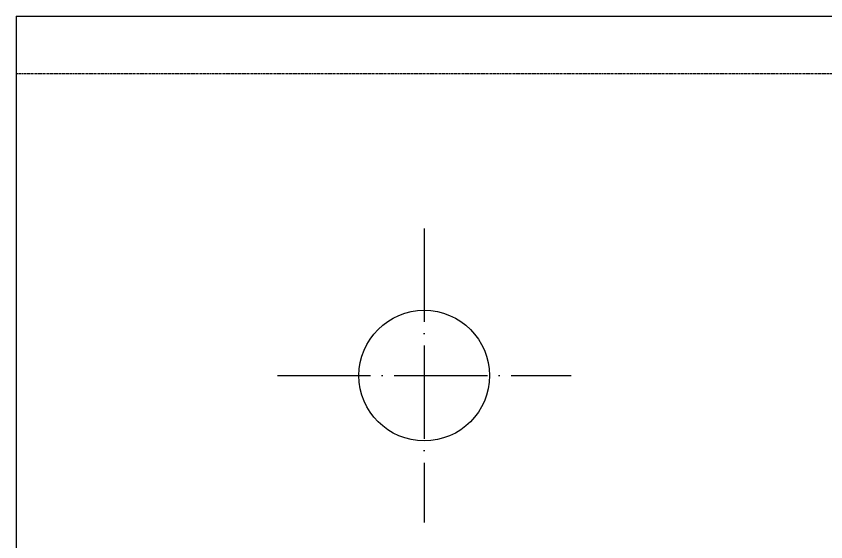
# Model space of a CAD drawing. Header units: inches. Extents: x -246336 to 136055, y -106871 to 69513.
# Drawn here: x -164982.3 to -164774, y -45035 to -44899.9 of the extents above; entities that cross this region are included whole.
import ezdxf

# ---------------------------------------------------------------- set-up
doc = ezdxf.new("R2010")
doc.units = ezdxf.units.IN
doc.header["$MEASUREMENT"] = 0
doc.linetypes.add('ACAD_ISO04W100', pattern=[30, 24, -3, 0, -3])
doc.linetypes.add('HIDDEN', pattern=[0.375, 0.25, -0.125])
doc.layers.add('DKhuat', color=4, linetype='HIDDEN')
doc.layers.add('DTam', color=1, linetype='ACAD_ISO04W100')

msp = doc.modelspace()

# ---------------------------------------------------------------- linework, layer by layer
for q in [(-162420.332, -44899.897), (-164982.332, -45046.897)]:
    msp.add_line((-164982.332, -44899.897), q)
msp.add_circle((-164877.332, -44992.297), 16.8)
at = {"layer": 'DKhuat'}
msp.add_line((-164982.332, -44914.597), (-162420.332, -44914.597), dxfattribs=at)
at = {"layer": 'DTam'}
for p, q in [((-164877.332, -44954.497), (-164877.332, -45030.097)), ((-164915.132, -44992.297), (-164839.532, -44992.297))]:
    msp.add_line(p, q, dxfattribs=at)

doc.saveas('drawing.dxf')
